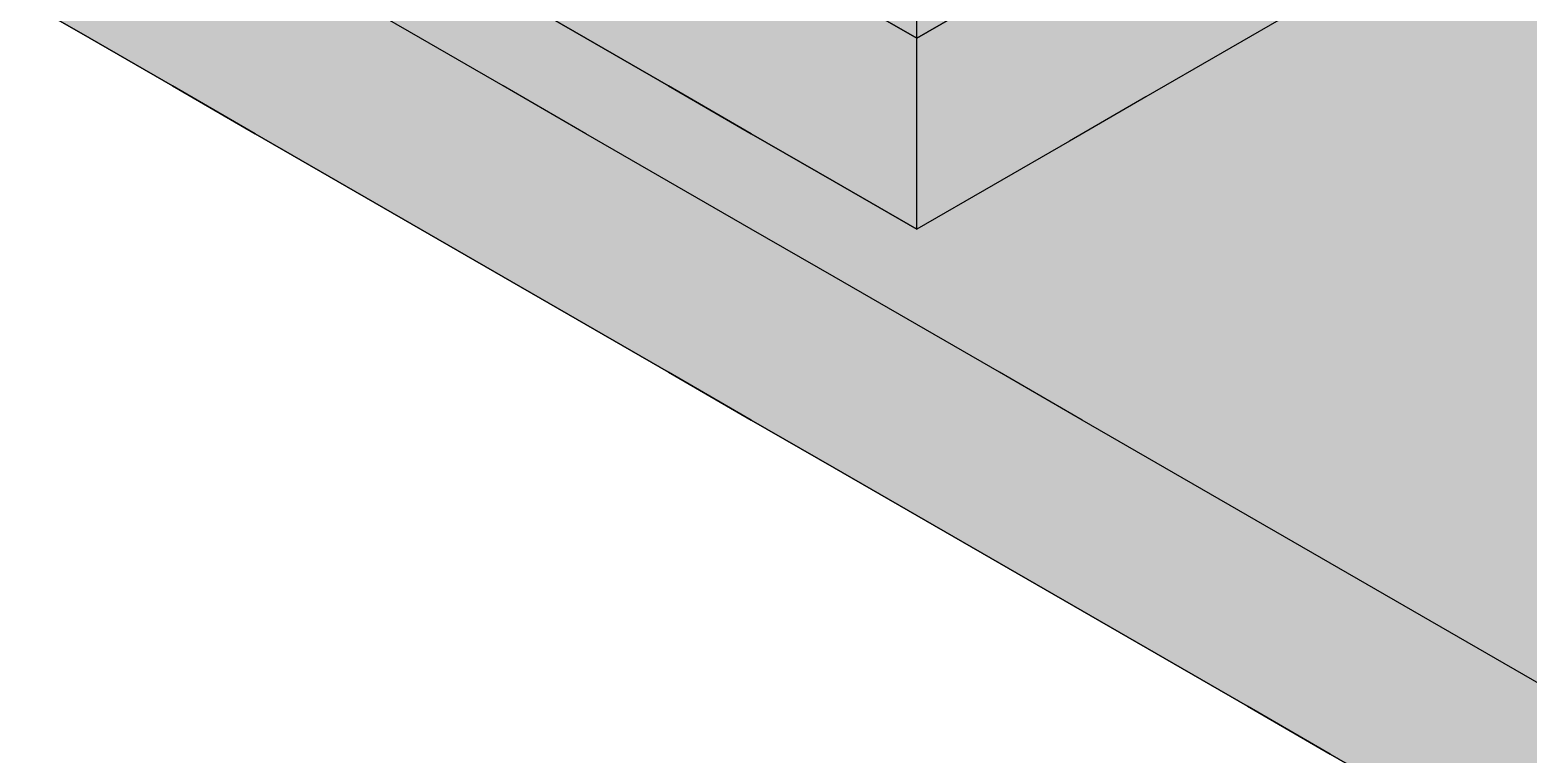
# Model space of a CAD drawing. Header units: metres. Extents: x 0 to 28.4, y 0 to 5.9.
# Drawn here: x 10.409 to 11.193, y 4.225 to 4.604 of the extents above; entities that cross this region are included whole.
import ezdxf

# ---------------------------------------------------------------- set-up
doc = ezdxf.new("R2010")
doc.units = ezdxf.units.M
doc.header["$LTSCALE"] = 0.25
doc.layers.add('ISO-ARISTAS', color=8, linetype='CONTINUOUS')
doc.layers.add('ISO-CONCRETO-SUP', color=254, linetype='CONTINUOUS', true_color=0xe8e8e8)

msp = doc.modelspace()

# ---------------------------------------------------------------- linework, layer by layer
at = {"layer": 'ISO-ARISTAS', "color": 250}
for p, q in [((10.87321, 4.6), (10.87321, 4.64746)), ((10.87321, 4.6), (10.87321, 4.64746)), ((10.44019, 4.6), (10.39689, 4.625)), ((10.39689, 4.625), (10.44019, 4.6)), ((10.6134, 4.6), (10.5701, 4.625)), ((10.6134, 4.6), (10.5701, 4.625)), ((10.7, 4.6), (10.6567, 4.625)), ((10.6567, 4.625), (10.7, 4.6)), ((10.87321, 4.6), (10.8299, 4.625)), ((10.87321, 4.6), (10.8299, 4.625)), ((10.87321, 4.6), (10.8299, 4.625)), ((10.8299, 4.625), (10.87321, 4.6)), ((10.91651, 4.625), (10.87321, 4.6)), ((10.91651, 4.625), (10.87321, 4.6)), ((10.91318, 4.62308), (10.87321, 4.6)), ((10.87321, 4.6), (10.91318, 4.62308)), ((11.07306, 4.61538), (11.03309, 4.59231)), ((11.07306, 4.61538), (11.03309, 4.59231)), ((10.48349, 4.575), (10.44019, 4.6)), ((10.44019, 4.6), (10.48349, 4.575)), ((10.6567, 4.575), (10.6134, 4.6)), ((10.6567, 4.575), (10.6134, 4.6)), ((10.7433, 4.575), (10.7, 4.6)), ((10.7, 4.6), (10.7433, 4.575)), ((10.87321, 4.55), (10.87321, 4.6)), ((10.87321, 4.55), (10.87321, 4.6)), ((11.03309, 4.59231), (10.99312, 4.56923)), ((11.03309, 4.59231), (10.99312, 4.56923)), ((10.52679, 4.55), (10.48349, 4.575)), ((10.48349, 4.575), (10.52679, 4.55)), ((10.7, 4.55), (10.6567, 4.575)), ((10.7, 4.55), (10.6567, 4.575)), ((10.7866, 4.55), (10.7433, 4.575)), ((10.7433, 4.575), (10.7866, 4.55)), ((10.99312, 4.56923), (10.95315, 4.54615)), ((10.99312, 4.56923), (10.95315, 4.54615)), ((10.5701, 4.525), (10.52679, 4.55)), ((10.52679, 4.55), (10.5701, 4.525)), ((10.7433, 4.525), (10.7, 4.55)), ((10.7433, 4.525), (10.7, 4.55)), ((10.8299, 4.525), (10.7866, 4.55)), ((10.7866, 4.55), (10.8299, 4.525)), ((10.87321, 4.5), (10.87321, 4.55)), ((10.87321, 4.5), (10.87321, 4.55)), ((10.95315, 4.54615), (10.91318, 4.52308)), ((10.95315, 4.54615), (10.91318, 4.52308)), ((10.6134, 4.5), (10.5701, 4.525)), ((10.5701, 4.525), (10.6134, 4.5)), ((10.7866, 4.5), (10.7433, 4.525)), ((10.7866, 4.5), (10.7433, 4.525)), ((10.87321, 4.5), (10.8299, 4.525)), ((10.8299, 4.525), (10.87321, 4.5)), ((10.91318, 4.52308), (10.87321, 4.5)), ((10.91318, 4.52308), (10.87321, 4.5)), ((10.6567, 4.475), (10.6134, 4.5)), ((10.6134, 4.5), (10.6567, 4.475)), ((10.8299, 4.475), (10.7866, 4.5)), ((10.8299, 4.475), (10.7866, 4.5)), ((10.7, 4.45), (10.6567, 4.475)), ((10.6567, 4.475), (10.7, 4.45)), ((10.87321, 4.45), (10.8299, 4.475)), ((10.87321, 4.45), (10.8299, 4.475)), ((10.7433, 4.425), (10.7, 4.45)), ((10.7, 4.45), (10.7433, 4.425)), ((10.91651, 4.425), (10.87321, 4.45)), ((10.91651, 4.425), (10.87321, 4.45)), ((10.7866, 4.4), (10.7433, 4.425)), ((10.7433, 4.425), (10.7866, 4.4)), ((10.95981, 4.4), (10.91651, 4.425)), ((10.95981, 4.4), (10.91651, 4.425)), ((10.8299, 4.375), (10.7866, 4.4)), ((10.7866, 4.4), (10.8299, 4.375)), ((11.00311, 4.375), (10.95981, 4.4)), ((11.00311, 4.375), (10.95981, 4.4)), ((10.87321, 4.35), (10.8299, 4.375)), ((10.8299, 4.375), (10.87321, 4.35)), ((11.04641, 4.35), (11.00311, 4.375)), ((11.04641, 4.35), (11.00311, 4.375)), ((10.91651, 4.325), (10.87321, 4.35)), ((10.87321, 4.35), (10.91651, 4.325)), ((11.08971, 4.325), (11.04641, 4.35)), ((11.08971, 4.325), (11.04641, 4.35)), ((10.95981, 4.3), (10.91651, 4.325)), ((10.91651, 4.325), (10.95981, 4.3)), ((11.13301, 4.3), (11.08971, 4.325)), ((11.13301, 4.3), (11.08971, 4.325)), ((11.00311, 4.275), (10.95981, 4.3)), ((10.95981, 4.3), (11.00311, 4.275)), ((11.17631, 4.275), (11.13301, 4.3)), ((11.17631, 4.275), (11.13301, 4.3)), ((11.04641, 4.25), (11.00311, 4.275)), ((11.00311, 4.275), (11.04641, 4.25)), ((11.21962, 4.25), (11.17631, 4.275)), ((11.21962, 4.25), (11.17631, 4.275)), ((11.08971, 4.225), (11.04641, 4.25)), ((11.04641, 4.25), (11.08971, 4.225)), ((11.13301, 4.2), (11.08971, 4.225)), ((11.08971, 4.225), (11.13301, 4.2))]:
    msp.add_line(p, q, dxfattribs=at)
at = {"layer": 'ISO-CONCRETO-SUP', "true_color": 0x89847b}
for points in [[(10.39689, 4.625), (10.44019, 4.6), (10.39689, 4.675), (10.44019, 4.65)], [(10.48349, 4.625), (10.52679, 4.6), (10.48349, 4.675), (10.52679, 4.65)], [(10.44019, 4.6), (10.48349, 4.575), (10.44019, 4.65), (10.48349, 4.625)], [(10.52679, 4.6), (10.5701, 4.575), (10.52679, 4.65), (10.5701, 4.625)], [(10.48349, 4.575), (10.52679, 4.55), (10.48349, 4.625), (10.52679, 4.6)], [(10.5701, 4.575), (10.6134, 4.55), (10.5701, 4.625), (10.6134, 4.6)], [(10.52679, 4.55), (10.5701, 4.525), (10.52679, 4.6), (10.5701, 4.575)], [(10.6134, 4.55), (10.6567, 4.525), (10.6134, 4.6), (10.6567, 4.575)], [(10.5701, 4.525), (10.6134, 4.5), (10.5701, 4.575), (10.6134, 4.55)], [(10.6567, 4.525), (10.7, 4.5), (10.6567, 4.575), (10.7, 4.55)], [(10.6134, 4.5), (10.6567, 4.475), (10.6134, 4.55), (10.6567, 4.525)], [(10.7, 4.5), (10.7433, 4.475), (10.7, 4.55), (10.7433, 4.525)], [(10.6567, 4.475), (10.7, 4.45), (10.6567, 4.525), (10.7, 4.5)], [(10.7433, 4.475), (10.7866, 4.45), (10.7433, 4.525), (10.7866, 4.5)], [(10.7, 4.45), (10.7433, 4.425), (10.7, 4.5), (10.7433, 4.475)], [(10.7866, 4.45), (10.8299, 4.425), (10.7866, 4.5), (10.8299, 4.475)], [(10.7433, 4.425), (10.7866, 4.4), (10.7433, 4.475), (10.7866, 4.45)], [(10.8299, 4.425), (10.87321, 4.4), (10.8299, 4.475), (10.87321, 4.45)], [(10.7866, 4.4), (10.8299, 4.375), (10.7866, 4.45), (10.8299, 4.425)], [(10.87321, 4.4), (10.91651, 4.375), (10.87321, 4.45), (10.91651, 4.425)], [(10.8299, 4.375), (10.87321, 4.35), (10.8299, 4.425), (10.87321, 4.4)], [(10.91651, 4.375), (10.95981, 4.35), (10.91651, 4.425), (10.95981, 4.4)], [(10.87321, 4.35), (10.91651, 4.325), (10.87321, 4.4), (10.91651, 4.375)], [(10.95981, 4.35), (11.00311, 4.325), (10.95981, 4.4), (11.00311, 4.375)], [(10.91651, 4.325), (10.95981, 4.3), (10.91651, 4.375), (10.95981, 4.35)], [(11.00311, 4.325), (11.04641, 4.3), (11.00311, 4.375), (11.04641, 4.35)], [(10.95981, 4.3), (11.00311, 4.275), (10.95981, 4.35), (11.00311, 4.325)], [(11.04641, 4.3), (11.08971, 4.275), (11.04641, 4.35), (11.08971, 4.325)], [(11.00311, 4.275), (11.04641, 4.25), (11.00311, 4.325), (11.04641, 4.3)], [(11.08971, 4.275), (11.13301, 4.25), (11.08971, 4.325), (11.13301, 4.3)], [(11.04641, 4.25), (11.08971, 4.225), (11.04641, 4.3), (11.08971, 4.275)], [(11.13301, 4.25), (11.17631, 4.225), (11.13301, 4.3), (11.17631, 4.275)], [(11.08971, 4.225), (11.13301, 4.2), (11.08971, 4.275), (11.13301, 4.25)], [(11.17631, 4.225), (11.21962, 4.2), (11.17631, 4.275), (11.21962, 4.25)], [(11.13301, 4.2), (11.17631, 4.175), (11.13301, 4.25), (11.17631, 4.225)], [(11.17631, 4.175), (11.21962, 4.15), (11.17631, 4.225), (11.21962, 4.2)]]:
    msp.add_solid(points, dxfattribs=at)
at = {"layer": 'ISO-CONCRETO-SUP', "true_color": 0xa6a6a2}
for points in [[(10.6567, 4.625), (10.7, 4.6), (10.6567, 4.675), (10.7, 4.65)], [(10.7433, 4.625), (10.7866, 4.6), (10.7433, 4.675), (10.7866, 4.65)], [(10.8299, 4.625), (10.87321, 4.6), (10.8299, 4.67246), (10.87321, 4.64746)], [(10.7, 4.6), (10.7433, 4.575), (10.7, 4.65), (10.7433, 4.625)], [(10.7866, 4.6), (10.8299, 4.575), (10.7866, 4.65), (10.8299, 4.625)], [(10.7433, 4.575), (10.7866, 4.55), (10.7433, 4.625), (10.7866, 4.6)], [(10.8299, 4.575), (10.87321, 4.55), (10.8299, 4.625), (10.87321, 4.6)], [(10.7866, 4.55), (10.8299, 4.525), (10.7866, 4.6), (10.8299, 4.575)], [(10.8299, 4.525), (10.87321, 4.5), (10.8299, 4.575), (10.87321, 4.55)]]:
    msp.add_solid(points, dxfattribs=at)
at = {"layer": 'ISO-CONCRETO-SUP', "true_color": 0x949491}
for points in [[(10.91651, 4.625), (10.87321, 4.6), (10.91651, 4.67246), (10.87321, 4.64746)], [(10.99312, 4.61923), (10.95315, 4.59615), (10.99312, 4.66923), (10.95315, 4.64615)], [(11.07306, 4.61538), (11.03309, 4.59231), (11.07306, 4.66538), (11.03309, 4.64231)], [(10.95315, 4.59615), (10.91318, 4.57308), (10.95315, 4.64615), (10.91318, 4.62308)], [(11.03309, 4.59231), (10.99312, 4.56923), (11.03309, 4.64231), (10.99312, 4.61923)], [(10.91318, 4.57308), (10.87321, 4.55), (10.91318, 4.62308), (10.87321, 4.6)], [(10.99312, 4.56923), (10.95315, 4.54615), (10.99312, 4.61923), (10.95315, 4.59615)], [(10.95315, 4.54615), (10.91318, 4.52308), (10.95315, 4.59615), (10.91318, 4.57308)], [(10.91318, 4.52308), (10.87321, 4.5), (10.91318, 4.57308), (10.87321, 4.55)]]:
    msp.add_solid(points, dxfattribs=at)
at = {"layer": 'ISO-CONCRETO-SUP', "true_color": 0x989388}
for points in [[(10.43731, 4.64833), (10.48061, 4.62333), (10.39689, 4.625), (10.44019, 4.6)], [(10.52102, 4.64667), (10.56432, 4.62167), (10.48061, 4.62333), (10.52391, 4.59833)], [(10.60474, 4.645), (10.64804, 4.62), (10.56432, 4.62167), (10.60762, 4.59667)], [(10.61051, 4.64833), (10.65381, 4.62333), (10.5701, 4.625), (10.6134, 4.6)], [(10.69423, 4.64667), (10.73753, 4.62167), (10.65381, 4.62333), (10.69711, 4.59833)], [(10.77794, 4.645), (10.82124, 4.62), (10.73753, 4.62167), (10.78083, 4.59667)], [(10.68845, 4.64333), (10.73175, 4.61833), (10.64804, 4.62), (10.69134, 4.595)], [(10.77217, 4.64167), (10.81547, 4.61667), (10.73175, 4.61833), (10.77506, 4.59333)], [(10.85588, 4.64), (10.89919, 4.615), (10.81547, 4.61667), (10.85877, 4.59167)], [(10.86166, 4.64333), (10.90496, 4.61833), (10.82124, 4.62), (10.86454, 4.595)], [(10.9396, 4.63833), (10.9829, 4.61333), (10.89919, 4.615), (10.94249, 4.59)], [(10.94537, 4.64167), (10.98868, 4.61667), (10.90496, 4.61833), (10.94826, 4.59333)], [(11.02332, 4.63667), (11.06662, 4.61167), (10.9829, 4.61333), (11.0262, 4.58833)], [(11.02909, 4.64), (11.07239, 4.615), (10.98868, 4.61667), (11.03198, 4.59167)], [(11.11281, 4.63833), (11.15611, 4.61333), (11.07239, 4.615), (11.11569, 4.59)], [(11.19652, 4.63667), (11.23982, 4.61167), (11.15611, 4.61333), (11.19941, 4.58833)], [(11.10703, 4.635), (11.15033, 4.61), (11.06662, 4.61167), (11.10992, 4.58667)], [(11.19075, 4.63333), (11.23405, 4.60833), (11.15033, 4.61), (11.19363, 4.585)], [(10.48061, 4.62333), (10.52391, 4.59833), (10.44019, 4.6), (10.48349, 4.575)], [(10.56432, 4.62167), (10.60762, 4.59667), (10.52391, 4.59833), (10.56721, 4.57333)], [(10.65381, 4.62333), (10.69711, 4.59833), (10.6134, 4.6), (10.6567, 4.575)], [(10.73753, 4.62167), (10.78083, 4.59667), (10.69711, 4.59833), (10.74041, 4.57333)], [(10.64804, 4.62), (10.69134, 4.595), (10.60762, 4.59667), (10.65093, 4.57167)], [(10.73175, 4.61833), (10.77506, 4.59333), (10.69134, 4.595), (10.73464, 4.57)], [(10.81547, 4.61667), (10.85877, 4.59167), (10.77506, 4.59333), (10.81836, 4.56833)], [(10.82124, 4.62), (10.86454, 4.595), (10.78083, 4.59667), (10.82413, 4.57167)], [(10.89919, 4.615), (10.94249, 4.59), (10.85877, 4.59167), (10.90207, 4.56667)], [(10.90496, 4.61833), (10.94826, 4.59333), (10.86454, 4.595), (10.90785, 4.57)], [(10.9829, 4.61333), (11.0262, 4.58833), (10.94249, 4.59), (10.98579, 4.565)], [(10.98868, 4.61667), (11.03198, 4.59167), (10.94826, 4.59333), (10.99156, 4.56833)], [(11.07239, 4.615), (11.11569, 4.59), (11.03198, 4.59167), (11.07528, 4.56667)], [(11.15611, 4.61333), (11.19941, 4.58833), (11.11569, 4.59), (11.15899, 4.565)], [(11.06662, 4.61167), (11.10992, 4.58667), (11.0262, 4.58833), (11.0695, 4.56333)], [(11.15033, 4.61), (11.19363, 4.585), (11.10992, 4.58667), (11.15322, 4.56167)], [(10.52391, 4.59833), (10.56721, 4.57333), (10.48349, 4.575), (10.52679, 4.55)], [(10.69711, 4.59833), (10.74041, 4.57333), (10.6567, 4.575), (10.7, 4.55)], [(10.60762, 4.59667), (10.65093, 4.57167), (10.56721, 4.57333), (10.61051, 4.54833)], [(10.69134, 4.595), (10.73464, 4.57), (10.65093, 4.57167), (10.69423, 4.54667)], [(10.77506, 4.59333), (10.81836, 4.56833), (10.73464, 4.57), (10.77794, 4.545)], [(10.78083, 4.59667), (10.82413, 4.57167), (10.74041, 4.57333), (10.78372, 4.54833)], [(10.85877, 4.59167), (10.90207, 4.56667), (10.81836, 4.56833), (10.86166, 4.54333)], [(10.86454, 4.595), (10.90785, 4.57), (10.82413, 4.57167), (10.86743, 4.54667)], [(10.94249, 4.59), (10.98579, 4.565), (10.90207, 4.56667), (10.94537, 4.54167)], [(10.94826, 4.59333), (10.99156, 4.56833), (10.90785, 4.57), (10.95115, 4.545)], [(11.03198, 4.59167), (11.07528, 4.56667), (10.99156, 4.56833), (11.03486, 4.54333)], [(11.11569, 4.59), (11.15899, 4.565), (11.07528, 4.56667), (11.11858, 4.54167)], [(11.0262, 4.58833), (11.0695, 4.56333), (10.98579, 4.565), (11.02909, 4.54)], [(11.10992, 4.58667), (11.15322, 4.56167), (11.0695, 4.56333), (11.11281, 4.53833)], [(11.19363, 4.585), (11.23694, 4.56), (11.15322, 4.56167), (11.19652, 4.53667)], [(11.19941, 4.58833), (11.24271, 4.56333), (11.15899, 4.565), (11.20229, 4.54)], [(10.56721, 4.57333), (10.61051, 4.54833), (10.52679, 4.55), (10.5701, 4.525)], [(10.74041, 4.57333), (10.78372, 4.54833), (10.7, 4.55), (10.7433, 4.525)], [(10.65093, 4.57167), (10.69423, 4.54667), (10.61051, 4.54833), (10.65381, 4.52333)], [(10.73464, 4.57), (10.77794, 4.545), (10.69423, 4.54667), (10.73753, 4.52167)], [(10.81836, 4.56833), (10.86166, 4.54333), (10.77794, 4.545), (10.82124, 4.52)], [(10.82413, 4.57167), (10.86743, 4.54667), (10.78372, 4.54833), (10.82702, 4.52333)], [(10.90207, 4.56667), (10.94537, 4.54167), (10.86166, 4.54333), (10.90496, 4.51833)], [(10.90785, 4.57), (10.95115, 4.545), (10.86743, 4.54667), (10.91073, 4.52167)], [(10.99156, 4.56833), (11.03486, 4.54333), (10.95115, 4.545), (10.99445, 4.52)], [(11.07528, 4.56667), (11.11858, 4.54167), (11.03486, 4.54333), (11.07816, 4.51833)], [(10.98579, 4.565), (11.02909, 4.54), (10.94537, 4.54167), (10.98868, 4.51667)], [(11.0695, 4.56333), (11.11281, 4.53833), (11.02909, 4.54), (11.07239, 4.515)], [(11.15322, 4.56167), (11.19652, 4.53667), (11.11281, 4.53833), (11.15611, 4.51333)], [(11.15899, 4.565), (11.20229, 4.54), (11.11858, 4.54167), (11.16188, 4.51667)], [(10.61051, 4.54833), (10.65381, 4.52333), (10.5701, 4.525), (10.6134, 4.5)], [(10.69423, 4.54667), (10.73753, 4.52167), (10.65381, 4.52333), (10.69711, 4.49833)], [(10.77794, 4.545), (10.82124, 4.52), (10.73753, 4.52167), (10.78083, 4.49667)], [(10.78372, 4.54833), (10.82702, 4.52333), (10.7433, 4.525), (10.7866, 4.5)], [(10.86166, 4.54333), (10.90496, 4.51833), (10.82124, 4.52), (10.86454, 4.495)], [(10.86743, 4.54667), (10.91073, 4.52167), (10.82702, 4.52333), (10.87032, 4.49833)], [(10.95115, 4.545), (10.99445, 4.52), (10.91073, 4.52167), (10.95403, 4.49667)], [(11.03486, 4.54333), (11.07816, 4.51833), (10.99445, 4.52), (11.03775, 4.495)], [(10.94537, 4.54167), (10.98868, 4.51667), (10.90496, 4.51833), (10.94826, 4.49333)], [(11.02909, 4.54), (11.07239, 4.515), (10.98868, 4.51667), (11.03198, 4.49167)], [(11.11281, 4.53833), (11.15611, 4.51333), (11.07239, 4.515), (11.11569, 4.49)], [(11.11858, 4.54167), (11.16188, 4.51667), (11.07816, 4.51833), (11.12147, 4.49333)], [(11.19652, 4.53667), (11.23982, 4.51167), (11.15611, 4.51333), (11.19941, 4.48833)], [(11.20229, 4.54), (11.2456, 4.515), (11.16188, 4.51667), (11.20518, 4.49167)], [(10.65381, 4.52333), (10.69711, 4.49833), (10.6134, 4.5), (10.6567, 4.475)], [(10.73753, 4.52167), (10.78083, 4.49667), (10.69711, 4.49833), (10.74041, 4.47333)], [(10.82124, 4.52), (10.86454, 4.495), (10.78083, 4.49667), (10.82413, 4.47167)], [(10.82702, 4.52333), (10.87032, 4.49833), (10.7866, 4.5), (10.8299, 4.475)], [(10.90496, 4.51833), (10.94826, 4.49333), (10.86454, 4.495), (10.90785, 4.47)], [(10.91073, 4.52167), (10.95403, 4.49667), (10.87032, 4.49833), (10.91362, 4.47333)], [(10.99445, 4.52), (11.03775, 4.495), (10.95403, 4.49667), (10.99734, 4.47167)], [(11.07816, 4.51833), (11.12147, 4.49333), (11.03775, 4.495), (11.08105, 4.47)], [(10.98868, 4.51667), (11.03198, 4.49167), (10.94826, 4.49333), (10.99156, 4.46833)], [(11.07239, 4.515), (11.11569, 4.49), (11.03198, 4.49167), (11.07528, 4.46667)], [(11.15611, 4.51333), (11.19941, 4.48833), (11.11569, 4.49), (11.15899, 4.465)], [(11.16188, 4.51667), (11.20518, 4.49167), (11.12147, 4.49333), (11.16477, 4.46833)], [(10.69711, 4.49833), (10.74041, 4.47333), (10.6567, 4.475), (10.7, 4.45)], [(10.78083, 4.49667), (10.82413, 4.47167), (10.74041, 4.47333), (10.78372, 4.44833)], [(10.86454, 4.495), (10.90785, 4.47), (10.82413, 4.47167), (10.86743, 4.44667)], [(10.87032, 4.49833), (10.91362, 4.47333), (10.8299, 4.475), (10.87321, 4.45)], [(10.95403, 4.49667), (10.99734, 4.47167), (10.91362, 4.47333), (10.95692, 4.44833)], [(11.03775, 4.495), (11.08105, 4.47), (10.99734, 4.47167), (11.04064, 4.44667)], [(10.94826, 4.49333), (10.99156, 4.46833), (10.90785, 4.47), (10.95115, 4.445)], [(11.03198, 4.49167), (11.07528, 4.46667), (10.99156, 4.46833), (11.03486, 4.44333)], [(11.11569, 4.49), (11.15899, 4.465), (11.07528, 4.46667), (11.11858, 4.44167)], [(11.12147, 4.49333), (11.16477, 4.46833), (11.08105, 4.47), (11.12435, 4.445)], [(11.19941, 4.48833), (11.24271, 4.46333), (11.15899, 4.465), (11.20229, 4.44)], [(11.20518, 4.49167), (11.24848, 4.46667), (11.16477, 4.46833), (11.20807, 4.44333)], [(10.74041, 4.47333), (10.78372, 4.44833), (10.7, 4.45), (10.7433, 4.425)], [(10.82413, 4.47167), (10.86743, 4.44667), (10.78372, 4.44833), (10.82702, 4.42333)], [(10.91362, 4.47333), (10.95692, 4.44833), (10.87321, 4.45), (10.91651, 4.425)], [(10.99734, 4.47167), (11.04064, 4.44667), (10.95692, 4.44833), (11.00022, 4.42333)], [(10.90785, 4.47), (10.95115, 4.445), (10.86743, 4.44667), (10.91073, 4.42167)], [(10.99156, 4.46833), (11.03486, 4.44333), (10.95115, 4.445), (10.99445, 4.42)], [(11.07528, 4.46667), (11.11858, 4.44167), (11.03486, 4.44333), (11.07816, 4.41833)], [(11.08105, 4.47), (11.12435, 4.445), (11.04064, 4.44667), (11.08394, 4.42167)], [(11.15899, 4.465), (11.20229, 4.44), (11.11858, 4.44167), (11.16188, 4.41667)], [(11.16477, 4.46833), (11.20807, 4.44333), (11.12435, 4.445), (11.16765, 4.42)], [(10.78372, 4.44833), (10.82702, 4.42333), (10.7433, 4.425), (10.7866, 4.4)], [(10.95692, 4.44833), (11.00022, 4.42333), (10.91651, 4.425), (10.95981, 4.4)], [(10.86743, 4.44667), (10.91073, 4.42167), (10.82702, 4.42333), (10.87032, 4.39833)], [(10.95115, 4.445), (10.99445, 4.42), (10.91073, 4.42167), (10.95403, 4.39667)], [(11.03486, 4.44333), (11.07816, 4.41833), (10.99445, 4.42), (11.03775, 4.395)], [(11.04064, 4.44667), (11.08394, 4.42167), (11.00022, 4.42333), (11.04352, 4.39833)], [(11.11858, 4.44167), (11.16188, 4.41667), (11.07816, 4.41833), (11.12147, 4.39333)], [(11.12435, 4.445), (11.16765, 4.42), (11.08394, 4.42167), (11.12724, 4.39667)], [(11.20229, 4.44), (11.2456, 4.415), (11.16188, 4.41667), (11.20518, 4.39167)], [(11.20807, 4.44333), (11.25137, 4.41833), (11.16765, 4.42), (11.21095, 4.395)], [(10.82702, 4.42333), (10.87032, 4.39833), (10.7866, 4.4), (10.8299, 4.375)], [(10.91073, 4.42167), (10.95403, 4.39667), (10.87032, 4.39833), (10.91362, 4.37333)], [(10.99445, 4.42), (11.03775, 4.395), (10.95403, 4.39667), (10.99734, 4.37167)], [(11.00022, 4.42333), (11.04352, 4.39833), (10.95981, 4.4), (11.00311, 4.375)], [(11.07816, 4.41833), (11.12147, 4.39333), (11.03775, 4.395), (11.08105, 4.37)], [(11.08394, 4.42167), (11.12724, 4.39667), (11.04352, 4.39833), (11.08682, 4.37333)], [(11.16188, 4.41667), (11.20518, 4.39167), (11.12147, 4.39333), (11.16477, 4.36833)], [(11.16765, 4.42), (11.21095, 4.395), (11.12724, 4.39667), (11.17054, 4.37167)], [(10.87032, 4.39833), (10.91362, 4.37333), (10.8299, 4.375), (10.87321, 4.35)], [(10.95403, 4.39667), (10.99734, 4.37167), (10.91362, 4.37333), (10.95692, 4.34833)], [(11.03775, 4.395), (11.08105, 4.37), (10.99734, 4.37167), (11.04064, 4.34667)], [(11.04352, 4.39833), (11.08682, 4.37333), (11.00311, 4.375), (11.04641, 4.35)], [(11.12147, 4.39333), (11.16477, 4.36833), (11.08105, 4.37), (11.12435, 4.345)], [(11.12724, 4.39667), (11.17054, 4.37167), (11.08682, 4.37333), (11.13013, 4.34833)], [(11.21095, 4.395), (11.25426, 4.37), (11.17054, 4.37167), (11.21384, 4.34667)], [(11.20518, 4.39167), (11.24848, 4.36667), (11.16477, 4.36833), (11.20807, 4.34333)], [(10.91362, 4.37333), (10.95692, 4.34833), (10.87321, 4.35), (10.91651, 4.325)], [(10.99734, 4.37167), (11.04064, 4.34667), (10.95692, 4.34833), (11.00022, 4.32333)], [(11.08105, 4.37), (11.12435, 4.345), (11.04064, 4.34667), (11.08394, 4.32167)], [(11.08682, 4.37333), (11.13013, 4.34833), (11.04641, 4.35), (11.08971, 4.325)], [(11.17054, 4.37167), (11.21384, 4.34667), (11.13013, 4.34833), (11.17343, 4.32333)], [(11.16477, 4.36833), (11.20807, 4.34333), (11.12435, 4.345), (11.16765, 4.32)], [(10.95692, 4.34833), (11.00022, 4.32333), (10.91651, 4.325), (10.95981, 4.3)], [(11.04064, 4.34667), (11.08394, 4.32167), (11.00022, 4.32333), (11.04352, 4.29833)], [(11.13013, 4.34833), (11.17343, 4.32333), (11.08971, 4.325), (11.13301, 4.3)], [(11.21384, 4.34667), (11.25714, 4.32167), (11.17343, 4.32333), (11.21673, 4.29833)], [(11.12435, 4.345), (11.16765, 4.32), (11.08394, 4.32167), (11.12724, 4.29667)], [(11.20807, 4.34333), (11.25137, 4.31833), (11.16765, 4.32), (11.21095, 4.295)], [(11.00022, 4.32333), (11.04352, 4.29833), (10.95981, 4.3), (11.00311, 4.275)], [(11.17343, 4.32333), (11.21673, 4.29833), (11.13301, 4.3), (11.17631, 4.275)], [(11.08394, 4.32167), (11.12724, 4.29667), (11.04352, 4.29833), (11.08682, 4.27333)], [(11.16765, 4.32), (11.21095, 4.295), (11.12724, 4.29667), (11.17054, 4.27167)], [(11.04352, 4.29833), (11.08682, 4.27333), (11.00311, 4.275), (11.04641, 4.25)], [(11.12724, 4.29667), (11.17054, 4.27167), (11.08682, 4.27333), (11.13013, 4.24833)], [(11.21095, 4.295), (11.25426, 4.27), (11.17054, 4.27167), (11.21384, 4.24667)], [(11.21673, 4.29833), (11.26003, 4.27333), (11.17631, 4.275), (11.21962, 4.25)], [(11.08682, 4.27333), (11.13013, 4.24833), (11.04641, 4.25), (11.08971, 4.225)], [(11.17054, 4.27167), (11.21384, 4.24667), (11.13013, 4.24833), (11.17343, 4.22333)], [(11.13013, 4.24833), (11.17343, 4.22333), (11.08971, 4.225), (11.13301, 4.2)], [(11.21384, 4.24667), (11.25714, 4.22167), (11.17343, 4.22333), (11.21673, 4.19833)]]:
    msp.add_solid(points, dxfattribs=at)
at = {"layer": 'ISO-CONCRETO-SUP', "true_color": 0xb8b8b3}
for points in [[(10.69667, 4.64808), (10.73997, 4.62308), (10.6567, 4.625), (10.7, 4.6)], [(10.77994, 4.64615), (10.82324, 4.62115), (10.73997, 4.62308), (10.78327, 4.59808)], [(10.86321, 4.64423), (10.90651, 4.61923), (10.82324, 4.62115), (10.86654, 4.59615)], [(10.87321, 4.65), (10.91651, 4.625), (10.8299, 4.625), (10.87321, 4.6)], [(10.86987, 4.64808), (10.91318, 4.62308), (10.8299, 4.625), (10.87321, 4.6)], [(10.94648, 4.64231), (10.98979, 4.61731), (10.90651, 4.61923), (10.94982, 4.59423)], [(11.02976, 4.64038), (11.07306, 4.61538), (10.98979, 4.61731), (11.03309, 4.59231)], [(10.73997, 4.62308), (10.78327, 4.59808), (10.7, 4.6), (10.7433, 4.575)], [(10.82324, 4.62115), (10.86654, 4.59615), (10.78327, 4.59808), (10.82657, 4.57308)], [(10.90651, 4.61923), (10.94982, 4.59423), (10.86654, 4.59615), (10.90984, 4.57115)], [(10.98979, 4.61731), (11.03309, 4.59231), (10.94982, 4.59423), (10.99312, 4.56923)], [(10.78327, 4.59808), (10.82657, 4.57308), (10.7433, 4.575), (10.7866, 4.55)], [(10.86654, 4.59615), (10.90984, 4.57115), (10.82657, 4.57308), (10.86987, 4.54808)], [(10.94982, 4.59423), (10.99312, 4.56923), (10.90984, 4.57115), (10.95315, 4.54615)], [(10.82657, 4.57308), (10.86987, 4.54808), (10.7866, 4.55), (10.8299, 4.525)], [(10.90984, 4.57115), (10.95315, 4.54615), (10.86987, 4.54808), (10.91318, 4.52308)], [(10.86987, 4.54808), (10.91318, 4.52308), (10.8299, 4.525), (10.87321, 4.5)]]:
    msp.add_solid(points, dxfattribs=at)

doc.saveas('drawing.dxf')
